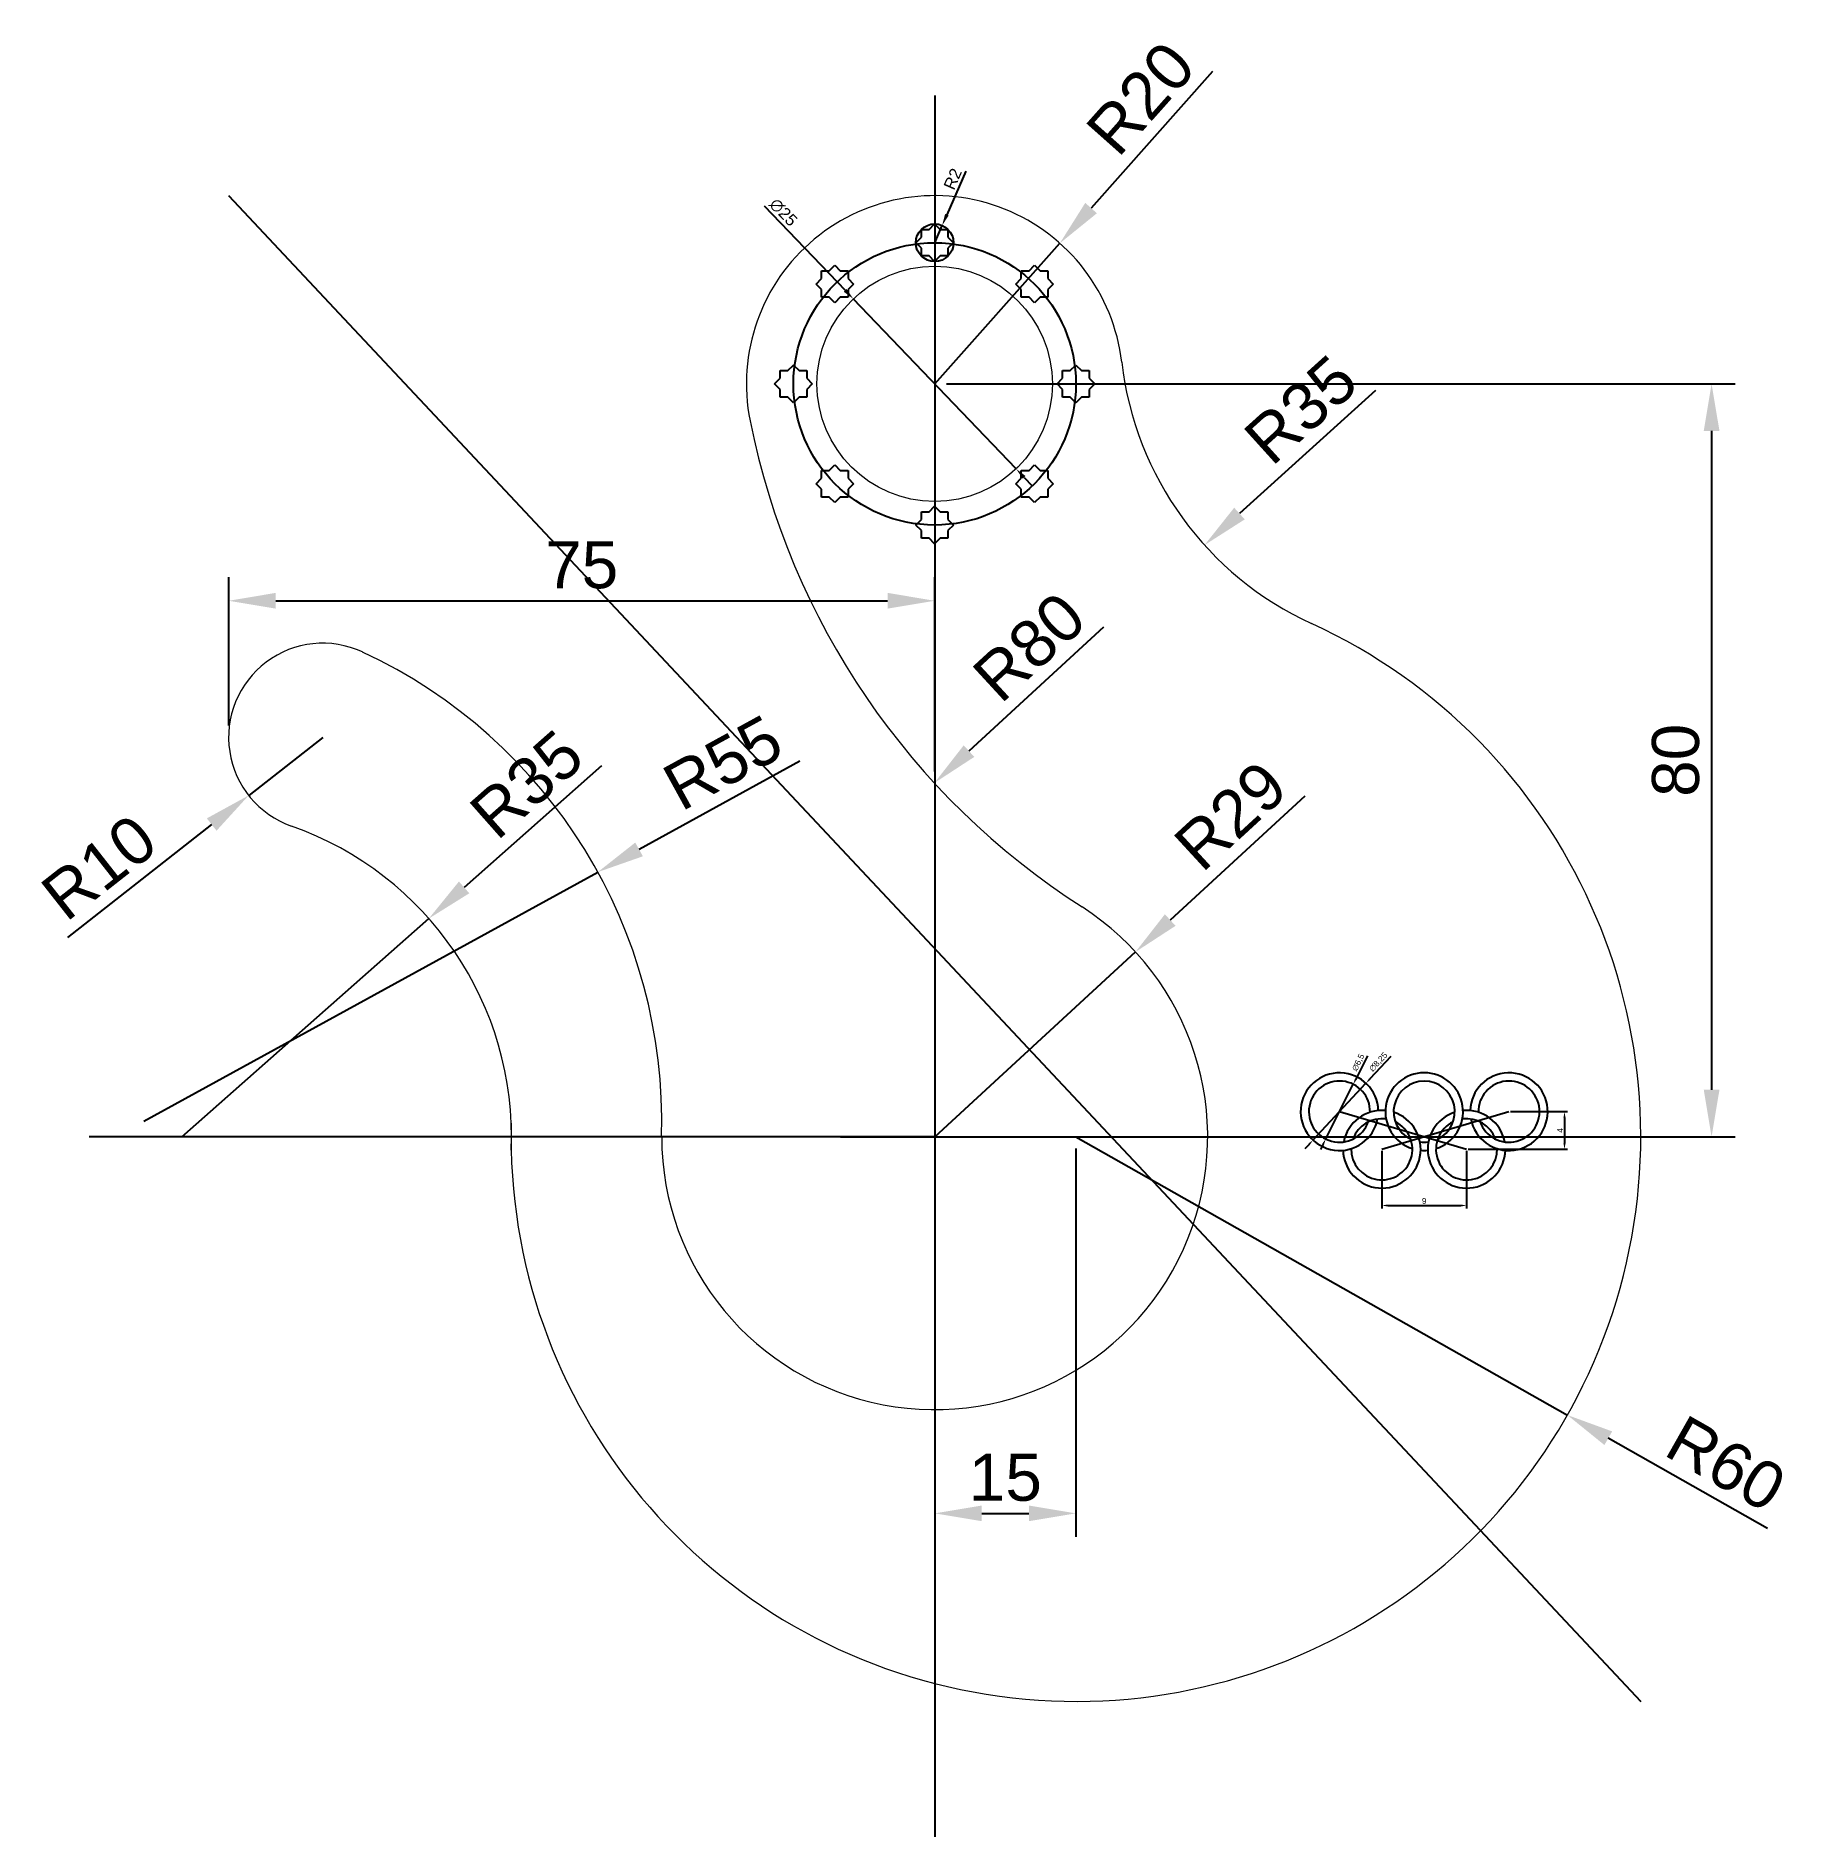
# Model space of a CAD drawing. Header units: millimetres. Extents: x 4700 to 4886, y 3064 to 3255.
import ezdxf

# ---------------------------------------------------------------- set-up
doc = ezdxf.new("R2010")
doc.units = ezdxf.units.MM
doc.layers.add('Cotas', color=253, linetype='Continuous')
doc.layers.add('Ejes', color=9, linetype='Continuous')
doc.styles.get("Standard").update_dxf_attribs({"font": 'arial.ttf'})
doc.dimstyles.new('Ari_m', dxfattribs={"dimtxt": 2.5, "dimasz": 2.5, "dimexe": 1.25, "dimexo": 0.625, "dimtad": 1, "dimtxsty": 'Standard', "dimcen": 2.5, "dimadec": 0, "dimazin": 0, "dimtfac": 1, "dimtmove": 0, "dimatfit": 3, "dimfxl": 1, "dimarcsym": 0})

# ---------------------------------------------------------------- blocks, each defined once
blk = doc.blocks.new('*D123')
at = {"layer": 'Cotas', "color": 0, "lineweight": -2, "transparency": 16777216}
for p, q in [((4777.18, 3236.98), (4785.77, 3228.01)), ((4803.92, 3209.04), (4786.63, 3227.1)), ((4804.78, 3208.13), (4805.64, 3207.23))]:
    blk.add_line(p, q, dxfattribs=at)
at = {"layer": 'Cotas', "color": 0, "transparency": 16777216}
for points in [[(4785.92, 3228.15), (4785.62, 3227.86), (4786.63, 3227.1)], [(4804.93, 3208.28), (4804.63, 3207.99), (4803.92, 3209.04)]]:
    blk.add_solid(points, dxfattribs=at)
at = {"layer": 'Defpoints', "color": 0, "transparency": 16777216}
for p in [(4786.63, 3227.1), (4803.92, 3209.04)]:
    blk.add_point(p, dxfattribs=at)
at = {"layer": 'Cotas', "color": 0, "lineweight": 9, "transparency": 16777216, "insert": (4779.2, 3236.3), "char_height": 1.25, "attachment_point": 5, "rotation": 313.7265}
blk.add_mtext('∅25', dxfattribs=at)
blk = doc.blocks.new('*D117')
at = {"layer": 'Cotas', "color": 0, "lineweight": -2, "transparency": 16777216}
for p, q in [((4780.96, 3177.98), (4763.88, 3168.6)), ((4711.28, 3139.72), (4759.49, 3166.19))]:
    blk.add_line(p, q, dxfattribs=at)
at = {"layer": 'Cotas', "color": 0, "transparency": 16777216}
blk.add_solid([(4763.47, 3169.33), (4764.28, 3167.87), (4759.49, 3166.19)], dxfattribs=at)
at = {"layer": 'Defpoints', "color": 0, "transparency": 16777216}
for p in [(4759.49, 3166.19), (4711.28, 3139.72)]:
    blk.add_point(p, dxfattribs=at)
at = {"layer": 'Cotas', "color": 0, "lineweight": 9, "transparency": 16777216, "insert": (4772.78, 3177.81), "char_height": 5, "attachment_point": 5, "rotation": 28.7717}
blk.add_mtext('R55', dxfattribs=at)
blk = doc.blocks.new('*D116')
at = {"layer": 'Cotas', "color": 0, "lineweight": -2, "transparency": 16777216}
for p, q in [((4834.61, 3174.27), (4820.29, 3161.09)), ((4795.28, 3138.07), (4816.61, 3157.71))]:
    blk.add_line(p, q, dxfattribs=at)
at = {"layer": 'Cotas', "color": 0, "transparency": 16777216}
blk.add_solid([(4819.73, 3161.71), (4820.86, 3160.48), (4816.61, 3157.71)], dxfattribs=at)
at = {"layer": 'Defpoints', "color": 0, "transparency": 16777216}
for p in [(4816.61, 3157.71), (4795.28, 3138.07)]:
    blk.add_point(p, dxfattribs=at)
at = {"layer": 'Cotas', "color": 0, "lineweight": 9, "transparency": 16777216, "insert": (4826.72, 3172.17), "char_height": 5, "attachment_point": 5, "rotation": 42.6223}
blk.add_mtext('R29', dxfattribs=at)
blk = doc.blocks.new('*D121')
at = {"layer": 'Cotas', "color": 0, "lineweight": -2, "transparency": 16777216}
for p, q in [((4810.28, 3138.07), (4862.48, 3108.5)), ((4883.74, 3096.45), (4866.83, 3106.03))]:
    blk.add_line(p, q, dxfattribs=at)
at = {"layer": 'Cotas', "color": 0, "transparency": 16777216}
blk.add_solid([(4867.24, 3106.76), (4866.42, 3105.31), (4862.48, 3108.5)], dxfattribs=at)
at = {"layer": 'Defpoints', "color": 0, "transparency": 16777216}
for p in [(4810.28, 3138.07), (4862.48, 3108.5)]:
    blk.add_point(p, dxfattribs=at)
at = {"layer": 'Cotas', "color": 0, "lineweight": 9, "transparency": 16777216, "insert": (4879.33, 3103.32), "char_height": 5, "attachment_point": 5, "rotation": 330.4672}
blk.add_mtext('R60', dxfattribs=at)
blk = doc.blocks.new('*D118')
at = {"layer": 'Cotas', "color": 0, "lineweight": -2, "transparency": 16777216}
for p, q in [((4759.89, 3177.47), (4745.29, 3164.56)), ((4715.32, 3138.07), (4741.54, 3161.25))]:
    blk.add_line(p, q, dxfattribs=at)
at = {"layer": 'Cotas', "color": 0, "transparency": 16777216}
blk.add_solid([(4744.74, 3165.19), (4745.84, 3163.94), (4741.54, 3161.25)], dxfattribs=at)
at = {"layer": 'Defpoints', "color": 0, "transparency": 16777216}
for p in [(4741.54, 3161.25), (4715.32, 3138.07)]:
    blk.add_point(p, dxfattribs=at)
at = {"layer": 'Cotas', "color": 0, "lineweight": 9, "transparency": 16777216, "insert": (4751.94, 3175.52), "char_height": 5, "attachment_point": 5, "rotation": 41.4787}
blk.add_mtext('R35', dxfattribs=at)
blk = doc.blocks.new('*D111')
at = {"layer": 'Cotas', "color": 0, "lineweight": -2, "transparency": 16777216}
for p, q in [((4796.53, 3218.07), (4880.3, 3218.07)), ((4877.8, 3213.07), (4877.8, 3143.07)), ((4796.53, 3138.07), (4880.3, 3138.07))]:
    blk.add_line(p, q, dxfattribs=at)
at = {"layer": 'Cotas', "color": 0, "transparency": 16777216}
for points in [[(4876.97, 3213.07), (4878.64, 3213.07), (4877.8, 3218.07)], [(4876.97, 3143.07), (4878.64, 3143.07), (4877.8, 3138.07)]]:
    blk.add_solid(points, dxfattribs=at)
at = {"layer": 'Defpoints', "color": 0, "transparency": 16777216}
for p in [(4795.28, 3218.07), (4795.28, 3138.07), (4877.8, 3138.07)]:
    blk.add_point(p, dxfattribs=at)
at = {"layer": 'Cotas', "color": 0, "lineweight": 9, "transparency": 16777216, "insert": (4874, 3178.07), "char_height": 5, "attachment_point": 5, "rotation": 90}
blk.add_mtext('80', dxfattribs=at)
blk = doc.blocks.new('*D115')
at = {"layer": 'Cotas', "color": 0, "lineweight": -2, "transparency": 16777216}
for p, q in [((4824.8, 3251.27), (4811.89, 3236.75)), ((4795.28, 3218.07), (4808.57, 3233.01))]:
    blk.add_line(p, q, dxfattribs=at)
at = {"layer": 'Cotas', "color": 0, "transparency": 16777216}
blk.add_solid([(4811.27, 3237.3), (4812.51, 3236.2), (4808.57, 3233.01)], dxfattribs=at)
at = {"layer": 'Defpoints', "color": 0, "transparency": 16777216}
for p in [(4808.57, 3233.01), (4795.28, 3218.07)]:
    blk.add_point(p, dxfattribs=at)
at = {"layer": 'Cotas', "color": 0, "lineweight": 9, "transparency": 16777216, "insert": (4817.17, 3248.41), "char_height": 5, "attachment_point": 5, "rotation": 48.3502}
blk.add_mtext('R20', dxfattribs=at)
blk = doc.blocks.new('*D114')
at = {"layer": 'Cotas', "color": 0, "lineweight": -2, "transparency": 16777216}
for p, q in [((4720.28, 3181.76), (4720.28, 3197.52)), ((4795.28, 3176.87), (4795.28, 3197.52)), ((4725.28, 3195.02), (4790.28, 3195.02))]:
    blk.add_line(p, q, dxfattribs=at)
at = {"layer": 'Cotas', "color": 0, "transparency": 16777216}
for points in [[(4725.28, 3195.86), (4725.28, 3194.19), (4720.28, 3195.02)], [(4790.28, 3195.86), (4790.28, 3194.19), (4795.28, 3195.02)]]:
    blk.add_solid(points, dxfattribs=at)
at = {"layer": 'Defpoints', "color": 0, "transparency": 16777216}
for p in [(4795.28, 3195.02), (4720.28, 3180.51), (4795.28, 3175.62)]:
    blk.add_point(p, dxfattribs=at)
at = {"layer": 'Cotas', "color": 0, "lineweight": 9, "transparency": 16777216, "insert": (4757.78, 3198.82), "char_height": 5, "attachment_point": 5}
blk.add_mtext('75', dxfattribs=at)
blk = doc.blocks.new('*D113')
at = {"layer": 'Cotas', "color": 0, "lineweight": -2, "transparency": 16777216}
blk.add_line((4813.22, 3192.2), (4798.92, 3179.04), dxfattribs=at)
at = {"layer": 'Cotas', "color": 0, "transparency": 16777216}
blk.add_solid([(4798.36, 3179.66), (4799.48, 3178.43), (4795.24, 3175.66)], dxfattribs=at)
at = {"layer": 'Defpoints', "color": 0, "transparency": 16777216}
for p in [(4854.11, 3229.83), (4795.24, 3175.66)]:
    blk.add_point(p, dxfattribs=at)
at = {"layer": 'Cotas', "color": 0, "lineweight": 9, "transparency": 16777216, "insert": (4805.33, 3190.11), "char_height": 5, "attachment_point": 5, "rotation": 42.6175}
blk.add_mtext('R80', dxfattribs=at)
blk = doc.blocks.new('*D120')
at = {"layer": 'Cotas', "color": 0, "lineweight": -2, "transparency": 16777216}
for p, q in [((4795.28, 3136.82), (4795.28, 3095.55)), ((4810.28, 3136.82), (4810.28, 3095.55)), ((4800.28, 3098.05), (4805.28, 3098.05))]:
    blk.add_line(p, q, dxfattribs=at)
at = {"layer": 'Cotas', "color": 0, "transparency": 16777216}
for points in [[(4800.28, 3098.88), (4800.28, 3097.22), (4795.28, 3098.05)], [(4805.28, 3098.88), (4805.28, 3097.22), (4810.28, 3098.05)]]:
    blk.add_solid(points, dxfattribs=at)
at = {"layer": 'Defpoints', "color": 0, "transparency": 16777216}
for p in [(4795.28, 3138.07), (4810.28, 3138.07), (4810.28, 3098.05)]:
    blk.add_point(p, dxfattribs=at)
at = {"layer": 'Cotas', "color": 0, "lineweight": 9, "transparency": 16777216, "insert": (4802.78, 3101.85), "char_height": 5, "attachment_point": 5}
blk.add_mtext('15', dxfattribs=at)
blk = doc.blocks.new('*D119')
at = {"layer": 'Cotas', "color": 0, "lineweight": -2, "transparency": 16777216}
for p, q in [((4730.28, 3180.51), (4722.41, 3174.34)), ((4703.2, 3159.24), (4718.48, 3171.25))]:
    blk.add_line(p, q, dxfattribs=at)
at = {"layer": 'Cotas', "color": 0, "transparency": 16777216}
blk.add_solid([(4717.96, 3171.9), (4718.99, 3170.59), (4722.41, 3174.34)], dxfattribs=at)
at = {"layer": 'Defpoints', "color": 0, "transparency": 16777216}
for p in [(4730.28, 3180.51), (4722.41, 3174.34)]:
    blk.add_point(p, dxfattribs=at)
at = {"layer": 'Cotas', "color": 0, "lineweight": 9, "transparency": 16777216, "insert": (4706.52, 3166.69), "char_height": 5, "attachment_point": 5, "rotation": 38.1505}
blk.add_mtext('R10', dxfattribs=at)
blk = doc.blocks.new('*D112')
at = {"layer": 'Cotas', "color": 0, "lineweight": -2, "transparency": 16777216}
blk.add_line((4842.11, 3217.36), (4827.65, 3204.29), dxfattribs=at)
at = {"layer": 'Cotas', "color": 0, "transparency": 16777216}
blk.add_solid([(4827.09, 3204.91), (4828.21, 3203.67), (4823.94, 3200.94)], dxfattribs=at)
at = {"layer": 'Defpoints', "color": 0, "transparency": 16777216}
for p in [(4849.91, 3224.41), (4823.94, 3200.94)]:
    blk.add_point(p, dxfattribs=at)
at = {"layer": 'Cotas', "color": 0, "transparency": 16777216, "insert": (4834.18, 3215.32), "char_height": 5, "attachment_point": 5, "rotation": 42.1064}
blk.add_mtext('R35', dxfattribs=at)
blk = doc.blocks.new('*U99')
for p, q in [((-0.59, 1.41), (0, 2)), ((0, 2), (0.59, 1.41)), ((-2, 0), (-1.41, 0.59)), ((-1.41, -0.59), (-2, 0)), ((-1.41, 1.41), (-0.59, 1.41)), ((-1.41, 0.59), (-1.41, 1.41)), ((0.59, 1.41), (1.41, 1.41)), ((1.41, 1.41), (1.41, 0.59)), ((1.41, 0.59), (2, 0)), ((2, 0), (1.41, -0.59)), ((-1.41, -1.41), (-1.41, -0.59)), ((-0.59, -1.41), (-1.41, -1.41)), ((0, -2), (-0.59, -1.41)), ((0.59, -1.41), (0, -2)), ((1.41, -1.41), (0.59, -1.41)), ((1.41, -0.59), (1.41, -1.41))]:
    blk.add_line(p, q)
blk.add_lwpolyline([(1.95, -0.13), (2, 0)])
blk = doc.blocks.new('*U100')
at = {"color": 0, "linetype": 'ByBlock', "lineweight": -2, "transparency": 16777216}
blk.add_blockref('*U99', (5193.27, 3518.46), dxfattribs=at)
for p, rotation in [((5182.66, 3514.07), 45.00000000000001), ((5203.88, 3514.07), 314.9999999999999), ((5178.27, 3503.46), 90), ((5208.27, 3503.46), 269.9999999999999), ((5182.66, 3492.85), 135), ((5203.88, 3492.85), 225), ((5193.27, 3488.46), 180)]:
    blk.add_blockref('*U99', p, dxfattribs=dict(at, rotation=rotation))
blk = doc.blocks.new('*D127')
at = {"layer": 'Cotas', "color": 0, "lineweight": -2, "transparency": 16777216}
for p, q in [((4842.78, 3136.58), (4842.78, 3130.45)), ((4851.78, 3136.58), (4851.78, 3130.45)), ((4843.4, 3130.76), (4851.15, 3130.76))]:
    blk.add_line(p, q, dxfattribs=at)
at = {"layer": 'Cotas', "color": 0, "transparency": 16777216}
for points in [[(4843.4, 3130.87), (4843.4, 3130.66), (4842.78, 3130.76)], [(4851.15, 3130.87), (4851.15, 3130.66), (4851.78, 3130.76)]]:
    blk.add_solid(points, dxfattribs=at)
at = {"layer": 'Defpoints', "color": 0, "transparency": 16777216}
for p in [(4842.78, 3136.74), (4851.78, 3136.74), (4851.78, 3130.76)]:
    blk.add_point(p, dxfattribs=at)
at = {"layer": 'Cotas', "color": 0, "transparency": 16777216, "insert": (4847.28, 3131.24), "char_height": 0.625, "attachment_point": 5}
blk.add_mtext('9', dxfattribs=at)
blk = doc.blocks.new('*D126')
at = {"layer": 'Cotas', "color": 0, "lineweight": -2, "transparency": 16777216}
for p, q in [((4856.43, 3140.74), (4862.49, 3140.74)), ((4862.18, 3140.11), (4862.18, 3137.36)), ((4851.93, 3136.74), (4862.49, 3136.74))]:
    blk.add_line(p, q, dxfattribs=at)
at = {"layer": 'Cotas', "color": 0, "transparency": 16777216}
for points in [[(4862.07, 3140.11), (4862.28, 3140.11), (4862.18, 3140.74)], [(4862.07, 3137.36), (4862.28, 3137.36), (4862.18, 3136.74)]]:
    blk.add_solid(points, dxfattribs=at)
at = {"layer": 'Defpoints', "color": 0, "transparency": 16777216}
for p in [(4856.28, 3140.74), (4851.78, 3136.74), (4862.18, 3136.74)]:
    blk.add_point(p, dxfattribs=at)
at = {"layer": 'Cotas', "color": 0, "transparency": 16777216, "insert": (4861.71, 3138.74), "char_height": 0.625, "attachment_point": 5, "rotation": 90}
blk.add_mtext('4', dxfattribs=at)
blk = doc.blocks.new('*D125')
at = {"layer": 'Cotas', "color": 0, "lineweight": -2, "transparency": 16777216}
for p, q in [((4841.26, 3146.66), (4840.02, 3144.2)), ((4836.81, 3137.83), (4839.74, 3143.64)), ((4836.53, 3137.28), (4836.25, 3136.72))]:
    blk.add_line(p, q, dxfattribs=at)
at = {"layer": 'Cotas', "color": 0, "transparency": 16777216}
for points in [[(4839.92, 3144.25), (4840.11, 3144.15), (4839.74, 3143.64)], [(4836.44, 3137.32), (4836.63, 3137.23), (4836.81, 3137.83)]]:
    blk.add_solid(points, dxfattribs=at)
at = {"layer": 'Defpoints', "color": 0, "transparency": 16777216}
for p in [(4839.74, 3143.64), (4836.81, 3137.83)]:
    blk.add_point(p, dxfattribs=at)
at = {"layer": 'Cotas', "color": 0, "transparency": 16777216, "insert": (4840.29, 3145.95), "char_height": 0.625, "attachment_point": 5, "rotation": 63.3}
blk.add_mtext('∅6,5', dxfattribs=at)
blk = doc.blocks.new('*D124')
at = {"layer": 'Cotas', "color": 0, "lineweight": -2, "transparency": 16777216}
for p, q in [((4843.72, 3146.59), (4841.51, 3144.21)), ((4835.46, 3137.72), (4841.09, 3143.76)), ((4835.04, 3137.26), (4834.61, 3136.8))]:
    blk.add_line(p, q, dxfattribs=at)
at = {"layer": 'Cotas', "color": 0, "transparency": 16777216}
for points in [[(4841.43, 3144.29), (4841.59, 3144.14), (4841.09, 3143.76)], [(4834.96, 3137.33), (4835.12, 3137.19), (4835.46, 3137.72)]]:
    blk.add_solid(points, dxfattribs=at)
at = {"layer": 'Defpoints', "color": 0, "transparency": 16777216}
for p in [(4841.09, 3143.76), (4835.46, 3137.72)]:
    blk.add_point(p, dxfattribs=at)
at = {"layer": 'Cotas', "color": 0, "transparency": 16777216, "insert": (4842.43, 3146), "char_height": 0.625, "attachment_point": 5, "rotation": 47.0541}
blk.add_mtext('∅8,25', dxfattribs=at)
blk = doc.blocks.new('*D122')
at = {"layer": 'Cotas', "color": 0, "lineweight": -2, "transparency": 16777216}
for p, q in [((4798.58, 3240.68), (4796.57, 3236.05)), ((4795.28, 3233.07), (4796.07, 3234.9))]:
    blk.add_line(p, q, dxfattribs=at)
at = {"layer": 'Cotas', "color": 0, "transparency": 16777216}
blk.add_solid([(4796.38, 3236.13), (4796.76, 3235.97), (4796.07, 3234.9)], dxfattribs=at)
at = {"layer": 'Defpoints', "color": 0, "transparency": 16777216}
for p in [(4796.07, 3234.9), (4795.28, 3233.07)]:
    blk.add_point(p, dxfattribs=at)
at = {"layer": 'Cotas', "color": 0, "transparency": 16777216, "insert": (4797.19, 3239.85), "char_height": 1.25, "attachment_point": 5, "rotation": 66.522}
blk.add_mtext('R2', dxfattribs=at)

msp = doc.modelspace()

# ---------------------------------------------------------------- linework, layer by layer
at = {"lineweight": 9}
msp.add_circle((4795.275, 3218.07), 12.5, dxfattribs=at)
for centre, radius, start, end in [((4795.275, 3218.07), 20, 6.6168, 191.29949), ((4849.909, 3224.408), 35, 186.6168, 245.3423), ((4854.112, 3229.827), 80, 191.29949, 237.33073), ((4810.275, 3138.07), 60, 178.63554, 65.3423), ((4730.275, 3180.513), 10, 65.03618, 250.59114), ((4711.283, 3139.717), 55, 358.28415, 65.03618), ((4715.321, 3138.07), 35, 357.66049, 70.59114), ((4795.275, 3138.07), 29, 180, 57.33073)]:
    msp.add_arc(centre, radius, start, end, dxfattribs=at)
for centre, radius, start, end in [((4838.275, 3140.737), 4.125, 1.49737, 349.08248), ((4847.275, 3140.737), 4.125, 287.65044, 252.34956), ((4856.275, 3140.737), 4.125, 190.91752, 178.50263), ((4838.275, 3140.737), 3.25, 358.78016, 340.50483), ((4847.275, 3140.737), 3.25, 296.2281, 243.7719), ((4856.275, 3140.737), 3.25, 199.49517, 181.21984), ((4842.775, 3136.737), 4.125, 181.49737, 72.34956), ((4842.775, 3136.737), 4.125, 84.76444, 169.08248), ((4851.775, 3136.737), 4.125, 107.65044, 358.50263), ((4851.775, 3136.737), 4.125, 10.91752, 95.23556), ((4842.775, 3136.737), 3.25, 178.78016, 63.7719), ((4842.775, 3136.737), 3.25, 82.04724, 160.50483), ((4851.775, 3136.737), 3.25, 116.2281, 1.21984), ((4851.775, 3136.737), 3.25, 19.49517, 97.95276), ((4847.275, 3140.737), 3.25, 262.04724, 277.95276), ((4847.275, 3140.737), 4.125, 264.76444, 275.23556)]:
    msp.add_arc(centre, radius, start, end)
at = {"layer": 'Cotas'}
msp.add_line((4824.275, 3138.07), (4870.275, 3138.07), dxfattribs=at)
at = {"layer": 'Ejes'}
for p, q in [((4795.275, 3248.724), (4795.275, 3063.662)), ((4720.275, 3238.07), (4870.275, 3078.07)), ((4838.275, 3140.737), (4851.775, 3136.737)), ((4842.775, 3136.737), (4856.275, 3140.737)), ((4795.275, 3138.07), (4705.446, 3138.07)), ((4795.275, 3138.07), (4785.275, 3138.07)), ((4785.275, 3138.07), (4800.275, 3138.07)), ((4795.275, 3138.07), (4810.275, 3138.07))]:
    msp.add_line(p, q, dxfattribs=at)
for centre, radius in [((4795.275, 3233.07), 2), ((4795.275, 3218.07), 15)]:
    msp.add_circle(centre, radius, dxfattribs=at)

# ---------------------------------------------------------------- block references
msp.add_blockref('*U100', (-397.996, -285.389))

# ---------------------------------------------------------------- dimensions: what is measured, and where the dimension line sits
at = {"layer": 'Cotas', "lineweight": 9}
for center, mpoint, picture, middle in [((4795.275, 3218.07), (4808.567, 3233.015), '*D115', (4817.166, 3248.406)), ((4711.283, 3139.717), (4759.493, 3166.19), '*D117', (4772.781, 3177.814)), ((4715.321, 3138.07), (4741.543, 3161.252), '*D118', (4751.942, 3175.523)), ((4730.275, 3180.513), (4722.411, 3174.336), '*D119', (4706.524, 3166.692)), ((4795.275, 3138.07), (4816.614, 3157.708), '*D116', (4826.717, 3172.173)), ((4810.275, 3138.07), (4862.479, 3108.495), '*D121', (4879.332, 3103.318))]:
    dim = msp.add_radius_dim(center=center, mpoint=mpoint, dimstyle='Ari_m', dxfattribs=at)
    dim.commit()
    dim.dimension.update_dxf_attribs({"geometry": picture, "text_midpoint": middle})
at = {"layer": 'Cotas'}
for center, mpoint, picture, middle in [((4795.275, 3233.07), (4796.072, 3234.905), '*D122', (4798.056, 3239.473)), ((4849.909, 3224.408), (4823.942, 3200.94), '*D112', (4836.734, 3212.501))]:
    dim = msp.add_radius_dim(center=center, mpoint=mpoint, dimstyle='Ari_m', dxfattribs=at)
    dim.commit()
    dim.dimension.update_dxf_attribs({"geometry": picture, "text_midpoint": middle, "dimtype": 164})
at = {"layer": 'Cotas', "lineweight": 9}
dim = msp.add_diameter_dim_2p(p1=(4803.915, 3209.037), p2=(4786.635, 3227.104), dimstyle='Ari_m', dxfattribs=at)
dim.commit()
dim.dimension.update_dxf_attribs({"geometry": '*D123', "text_midpoint": (4778.492, 3235.617), "dimtype": 163})
dim = msp.add_radius_dim(center=(4854.112, 3229.827), mpoint=(4795.241, 3175.659), dimstyle='Ari_m', dxfattribs=at)
dim.commit()
dim.dimension.update_dxf_attribs({"geometry": '*D113', "text_midpoint": (4807.909, 3187.315), "dimtype": 164})
dim = msp.add_linear_dim(base=(4877.804, 3138.07), p1=(4795.275, 3218.07), p2=(4795.275, 3138.07), angle=90, dimstyle='Ari_m', dxfattribs=at)
dim.commit()
dim.dimension.update_dxf_attribs({"geometry": '*D111', "text_midpoint": (4874.001, 3178.07)})
for base, p1, p2, picture, middle in [((4795.275, 3195.024), (4720.275, 3180.513), (4795.275, 3175.621), '*D114', (4757.775, 3198.817)), ((4810.275, 3098.049), (4795.275, 3138.07), (4810.275, 3138.07), '*D120', (4802.775, 3101.852))]:
    dim = msp.add_linear_dim(base=base, p1=p1, p2=p2, dimstyle='Ari_m', dxfattribs=at)
    dim.commit()
    dim.dimension.update_dxf_attribs({"geometry": picture, "text_midpoint": middle})
at = {"layer": 'Cotas'}
for p1, p2, picture, middle in [((4835.465, 3137.718), (4841.085, 3143.757), '*D124', (4842.433, 3146)), ((4836.815, 3137.834), (4839.735, 3143.641), '*D125', (4840.292, 3145.955))]:
    dim = msp.add_diameter_dim_2p(p1=p1, p2=p2, dimstyle='Ari_m', dxfattribs=at)
    dim.commit()
    dim.dimension.update_dxf_attribs({"geometry": picture, "text_midpoint": middle})
dim = msp.add_linear_dim(base=(4862.178, 3136.737), p1=(4856.275, 3140.737), p2=(4851.775, 3136.737), angle=90, dimstyle='Ari_m', dxfattribs=at)
dim.commit()
dim.dimension.update_dxf_attribs({"geometry": '*D126', "text_midpoint": (4861.71, 3138.737)})
dim = msp.add_linear_dim(base=(4851.775, 3130.764), p1=(4842.775, 3136.737), p2=(4851.775, 3136.737), dimstyle='Ari_m', dxfattribs=at)
dim.commit()
dim.dimension.update_dxf_attribs({"geometry": '*D127', "text_midpoint": (4847.275, 3131.239)})

doc.saveas('drawing.dxf')
